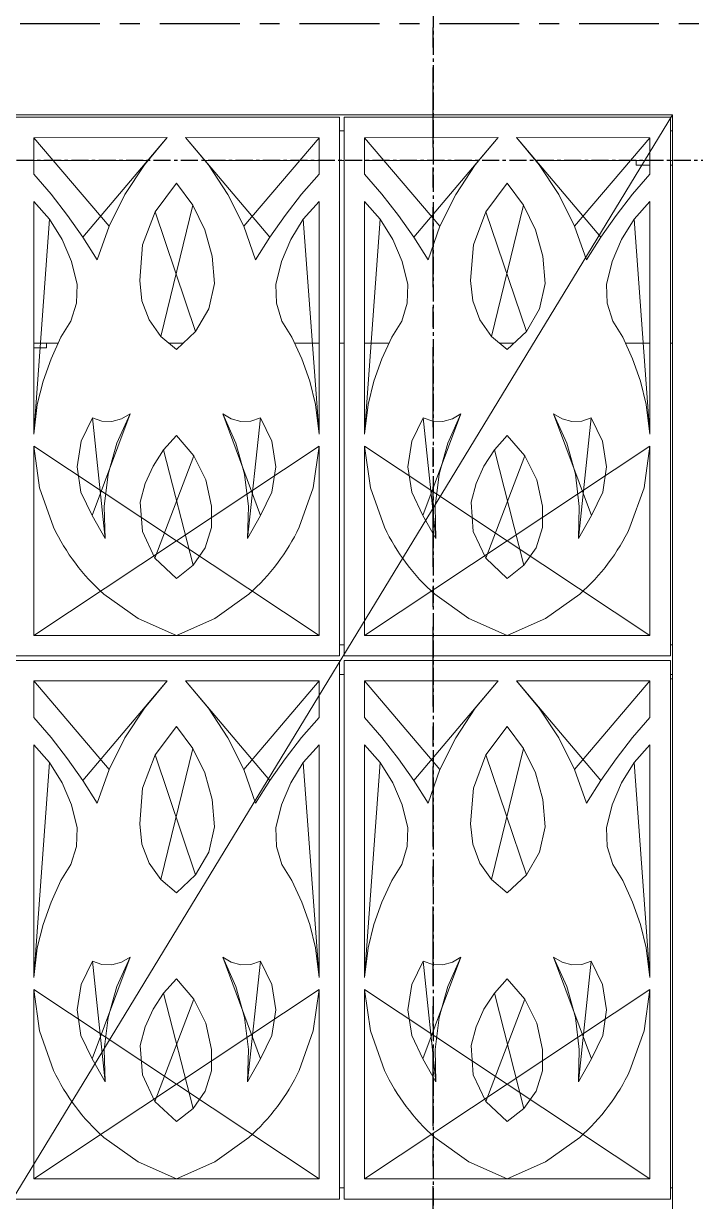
# Model space of a CAD drawing. Header units: millimetres. Extents: x -153298 to 620751, y -313239 to 250031.
# Drawn here: x 54135 to 55608, y 27946 to 30526 of the extents above; entities that cross this region are included whole.
import ezdxf
from ezdxf.enums import TextEntityAlignment as Align

# ---------------------------------------------------------------- set-up
doc = ezdxf.new("R2010")
doc.units = ezdxf.units.MM
for name, pattern in [('CENTER', [2, 1.25, -0.25, 0.25, -0.25]), ('TA_GL_000.70000', [1.925, 0.7, -0.175, 0.175, -0.175, 0.7]), ('XKITLINE00', [0])]:
    doc.linetypes.add(name, pattern=pattern)
for name, color, linetype in [('000 - 0_SYM_DWG_GRIDLINE_MAIN_COLOR_251', 251, 'Continuous'), ('000 - 0_SYM_DWG_SLOPE-SYM_TEXT_COLOR_3', 3, 'Continuous'), ('000 - EXISTING_BUILDING_MAIN_COLOR_251', 251, 'Continuous'), ('000 - EXISTING_BUILDING_MAIN_COLOR_3', 3, 'Continuous'), ('000 - GRID', 251, 'CENTER')]:
    doc.layers.add(name, color=color, linetype=linetype)
doc.layers.add('Part', color=2, linetype='Continuous', lineweight=0)
doc.styles.add('ARIAL', font='arial.ttf')
doc.styles.add('TA', font='', dxfattribs={"height": 4.5})
doc.styles.get('TA').set_extended_font_data('Cordia New')

# ---------------------------------------------------------------- blocks, each defined once
blk = doc.blocks.new('*A13031266')
at = {"layer": 'Part', "linetype": 'XKITLINE00', "lineweight": 0}
for p, q in [((484.457919, 36.822545), (484.885021, 36.822545)), ((486.826429, 36.822545), (487.077479, 36.822545)), ((489.030793, 36.822545), (489.457895, 36.822545)), ((489.817911, 36.822545), (489.897911, 36.822545)), ((490.257919, 36.822545), (490.685021, 36.822545)), ((492.626429, 36.822545), (492.877479, 36.822545)), ((494.830793, 36.822545), (495.257895, 36.822545)), ((495.617911, 36.822545), (495.657912, 36.822545))]:
    blk.add_line(p, q, dxfattribs=at)
blk = doc.blocks.new('*A17691722')
at = {"layer": '000 - EXISTING_BUILDING_MAIN_COLOR_3', "linetype": 'XKITLINE00', "lineweight": 0}
for p, q in [((495.657912, 40.822545), (472.457912, 2.742546)), ((472.457912, 40.822545), (495.657912, 40.822545)), ((495.657912, 2.742546), (495.657912, 40.822545))]:
    blk.add_line(p, q, dxfattribs=at)
blk = doc.blocks.new('*A17711724')
at = {"layer": 'Part', "linetype": 'XKITLINE00', "lineweight": 0}
for p, q in [((489.817911, 22.018517), (489.897911, 22.018517)), ((495.617911, 22.018517), (495.657912, 22.018517))]:
    blk.add_line(p, q, dxfattribs=at)
blk = doc.blocks.new('*A17721725')
at = {"layer": 'Part', "linetype": 'XKITLINE00', "lineweight": 0}
for p, q in [((489.817911, 31.538517), (489.897911, 31.538517)), ((495.617911, 31.538517), (495.657912, 31.538517)), ((489.817911, 31.018517), (489.897911, 31.018517)), ((495.617911, 31.018517), (495.657912, 31.018517))]:
    blk.add_line(p, q, dxfattribs=at)
blk = doc.blocks.new('*A17731726')
at = {"layer": 'Part', "linetype": 'XKITLINE00', "lineweight": 0}
for p, q in [((489.817911, 40.542517), (489.897911, 40.542517)), ((495.617911, 40.542517), (495.657912, 40.542517)), ((484.457919, 40.022517), (486.458658, 40.022517)), ((487.457156, 40.022517), (489.457895, 40.022517)), ((489.817911, 40.022517), (489.897911, 40.022517)), ((490.257919, 40.022517), (492.258658, 40.022517)), ((493.257156, 40.022517), (495.257895, 40.022517)), ((495.617911, 40.022517), (495.657912, 40.022517))]:
    blk.add_line(p, q, dxfattribs=at)
blk = doc.blocks.new('*A17871740')
at = {"layer": 'Part', "linetype": 'XKITLINE00', "lineweight": 0}
blk.add_line((495.617911, 30.938517), (495.657912, 30.938517), dxfattribs=at)
blk = doc.blocks.new('*A17891742')
at = {"layer": 'Part', "linetype": 'XKITLINE00', "lineweight": 0}
for p, q in [((483.230793, 36.822545), (483.657895, 36.822545)), ((483.267449, 36.742545), (483.657895, 36.742545)), ((484.017911, 36.822545), (484.097911, 36.822545)), ((484.017911, 36.742545), (484.097911, 36.742545)), ((484.457919, 36.822545), (484.6778, 36.822545)), ((484.457919, 36.742545), (484.6778, 36.742545)), ((484.6778, 36.822545), (484.6778, 36.742545))]:
    blk.add_line(p, q, dxfattribs=at)
blk = doc.blocks.new('*A17951748')
at = {"layer": 'Part', "linetype": 'XKITLINE00', "lineweight": 0}
for p, q in [((495.017855, 40.022517), (495.017855, 39.942517)), ((495.017855, 39.942517), (495.257895, 39.942517)), ((495.617911, 39.942517), (495.657912, 39.942517))]:
    blk.add_line(p, q, dxfattribs=at)
blk = doc.blocks.new('*A19111860')
at = {"layer": '000 - EXISTING_BUILDING_MAIN_COLOR_251', "linetype": 'XKITLINE00', "lineweight": 0}
for p, q in [((489.817911, 40.782517), (484.097911, 40.782517)), ((489.817911, 31.342517), (489.817911, 40.782517)), ((489.897911, 31.342517), (489.897911, 40.782517)), ((489.897911, 40.782517), (495.617911, 40.782517)), ((495.617911, 40.782517), (495.617911, 31.342517)), ((484.457919, 40.422523), (486.797671, 40.423195)), ((484.457919, 40.422523), (485.777312, 38.870619)), ((484.457919, 39.785377), (484.457919, 40.422523)), ((486.797671, 40.423195), (485.318825, 38.678561)), ((486.797671, 40.423195), (486.395711, 39.94812)), ((487.118143, 40.423195), (488.596989, 38.678561)), ((487.520103, 39.94812), (487.118143, 40.423195)), ((487.118143, 40.423195), (489.457895, 40.422523)), ((489.457895, 40.422523), (488.138502, 38.870619)), ((489.457895, 40.422523), (489.457895, 39.785377)), ((490.257919, 40.422523), (492.597671, 40.423195)), ((490.257919, 40.422523), (491.577312, 38.870619)), ((490.257919, 39.785377), (490.257919, 40.422523)), ((492.597671, 40.423195), (491.118825, 38.678561)), ((492.597671, 40.423195), (492.195711, 39.94812)), ((492.918143, 40.423195), (494.396989, 38.678561)), ((493.320103, 39.94812), (492.918143, 40.423195)), ((492.918143, 40.423195), (495.257895, 40.422523)), ((495.257895, 40.422523), (493.938502, 38.870619)), ((495.257895, 40.422523), (495.257895, 39.785377)), ((486.395711, 39.94812), (486.053931, 39.428068)), ((487.861883, 39.428068), (487.520103, 39.94812)), ((492.195711, 39.94812), (491.853931, 39.428068)), ((493.661883, 39.428068), (493.320103, 39.94812)), ((484.762219, 39.43014), (484.457919, 39.785377)), ((489.153595, 39.43014), (489.457895, 39.785377)), ((490.562219, 39.43014), (490.257919, 39.785377)), ((494.953595, 39.43014), (495.257895, 39.785377)), ((485.049402, 39.060927), (484.762219, 39.43014)), ((486.053931, 39.428068), (485.777312, 38.870619)), ((486.584028, 39.126175), (486.957895, 39.625694)), ((486.957895, 39.625694), (487.244908, 39.241065)), ((488.138502, 38.870619), (487.861883, 39.428068)), ((489.153595, 39.43014), (488.866412, 39.060927)), ((490.849402, 39.060927), (490.562219, 39.43014)), ((491.853931, 39.428068), (491.577312, 38.870619)), ((492.384028, 39.126175), (492.757895, 39.625694)), ((492.757895, 39.625694), (493.044908, 39.241065)), ((493.938502, 38.870619), (493.661883, 39.428068)), ((494.953595, 39.43014), (494.666412, 39.060927)), ((484.457919, 39.306434), (484.457919, 35.226434)), ((484.732936, 38.992518), (484.457919, 39.306434)), ((487.244908, 39.241065), (486.684853, 36.941446)), ((487.244908, 39.241065), (487.456162, 38.810151)), ((489.182878, 38.992518), (489.457895, 39.306434)), ((489.457895, 35.226434), (489.457895, 39.306434)), ((490.257919, 39.306434), (490.257919, 35.226434)), ((490.532936, 38.992518), (490.257919, 39.306434)), ((493.044908, 39.241065), (492.484853, 36.941446)), ((493.044908, 39.241065), (493.256162, 38.810151)), ((494.982878, 38.992518), (495.257895, 39.306434)), ((495.257895, 39.306434), (495.257895, 35.226434)), ((485.318825, 38.678561), (485.049402, 39.060927)), ((486.363857, 38.542377), (486.584028, 39.126175)), ((486.584028, 39.126175), (487.295296, 37.023653)), ((488.866412, 39.060927), (488.596989, 38.678561)), ((491.118825, 38.678561), (490.849402, 39.060927)), ((492.163857, 38.542377), (492.384028, 39.126175)), ((492.384028, 39.126175), (493.095296, 37.023653)), ((494.666412, 39.060927), (494.396989, 38.678561)), ((484.457919, 35.226434), (484.732936, 38.992518)), ((484.732936, 38.992518), (484.954443, 38.638805)), ((485.777312, 38.870619), (485.569888, 38.283897)), ((487.456162, 38.810151), (487.584427, 38.347697)), ((488.345926, 38.283897), (488.138502, 38.870619)), ((488.961371, 38.638805), (489.182878, 38.992518)), ((489.182878, 38.992518), (489.457895, 35.226434)), ((490.532936, 38.992518), (490.257919, 35.226434)), ((490.532936, 38.992518), (490.754443, 38.638805)), ((491.577312, 38.870619), (491.369888, 38.283897)), ((493.256162, 38.810151), (493.384427, 38.347697)), ((494.145926, 38.283897), (493.938502, 38.870619)), ((494.761371, 38.638805), (494.982878, 38.992518)), ((494.982878, 38.992518), (495.257895, 35.226434)), ((484.954443, 38.638805), (485.116785, 38.254328)), ((485.569888, 38.283897), (485.318825, 38.678561)), ((488.596989, 38.678561), (488.345926, 38.283897)), ((488.799029, 38.254328), (488.961371, 38.638805)), ((490.754443, 38.638805), (490.916785, 38.254328)), ((491.369888, 38.283897), (491.118825, 38.678561)), ((494.396989, 38.678561), (494.145926, 38.283897)), ((494.599029, 38.254328), (494.761371, 38.638805)), ((486.314758, 37.920376), (486.363857, 38.542377)), ((492.114758, 37.920376), (492.163857, 38.542377)), ((485.215815, 37.848901), (485.116785, 38.254328)), ((487.625313, 37.869529), (487.584427, 38.347697)), ((488.699998, 37.848901), (488.799029, 38.254328)), ((491.015815, 37.848901), (490.916785, 38.254328)), ((493.425313, 37.869529), (493.384427, 38.347697)), ((494.499998, 37.848901), (494.599029, 38.254328)), ((485.215815, 37.848901), (485.203508, 37.521042)), ((486.352504, 37.565819), (486.314758, 37.920376)), ((487.625313, 37.869529), (487.524698, 37.421468)), ((488.712306, 37.521042), (488.699998, 37.848901)), ((491.015815, 37.848901), (491.003508, 37.521042)), ((492.152504, 37.565819), (492.114758, 37.920376)), ((493.425313, 37.869529), (493.324698, 37.421468)), ((494.512306, 37.521042), (494.499998, 37.848901)), ((486.478596, 37.232297), (486.352504, 37.565819)), ((492.278596, 37.232297), (492.152504, 37.565819)), ((485.203508, 37.521042), (485.10734, 37.207363)), ((487.524698, 37.421468), (487.295296, 37.023653)), ((488.808474, 37.207363), (488.712306, 37.521042)), ((491.003508, 37.521042), (490.90734, 37.207363)), ((493.324698, 37.421468), (493.095296, 37.023653)), ((494.608474, 37.207363), (494.512306, 37.521042)), ((484.933773, 36.928944), (485.10734, 37.207363)), ((486.684853, 36.941446), (486.478596, 37.232297)), ((488.982041, 36.928944), (488.808474, 37.207363)), ((490.733773, 36.928944), (490.90734, 37.207363)), ((492.484853, 36.941446), (492.278596, 37.232297)), ((494.782041, 36.928944), (494.608474, 37.207363)), ((487.295296, 37.023653), (486.957895, 36.712135)), ((493.095296, 37.023653), (492.757895, 36.712135)), ((484.933773, 36.928944), (484.759609, 36.548841)), ((486.957895, 36.712135), (486.684853, 36.941446)), ((489.156205, 36.548841), (488.982041, 36.928944)), ((490.733773, 36.928944), (490.559609, 36.548841)), ((492.757895, 36.712135), (492.484853, 36.941446)), ((494.956205, 36.548841), (494.782041, 36.928944)), ((484.759609, 36.548841), (484.621038, 36.154367)), ((489.294776, 36.154367), (489.156205, 36.548841)), ((490.559609, 36.548841), (490.421038, 36.154367)), ((495.094776, 36.154367), (494.956205, 36.548841)), ((484.621038, 36.154367), (484.519228, 35.748848)), ((489.396585, 35.748848), (489.294776, 36.154367)), ((490.421038, 36.154367), (490.319228, 35.748848)), ((495.196585, 35.748848), (495.094776, 36.154367)), ((484.519228, 35.748848), (484.457919, 35.226434)), ((489.457895, 35.226434), (489.396585, 35.748848)), ((490.319228, 35.748848), (490.257919, 35.226434)), ((495.257895, 35.226434), (495.196585, 35.748848)), ((485.287051, 35.105111), (485.486307, 35.511741)), ((486.145884, 35.585792), (485.481119, 33.801918)), ((485.486307, 35.511741), (485.708994, 33.396827)), ((485.486307, 35.511741), (485.65231, 35.45699)), ((486.145884, 35.585792), (485.91483, 35.069249)), ((485.996155, 35.495593), (486.145884, 35.585792)), ((487.76993, 35.585792), (488.434695, 33.801918)), ((488.000984, 35.069249), (487.76993, 35.585792)), ((487.76993, 35.585792), (487.919659, 35.495593)), ((488.429507, 35.511741), (488.20682, 33.396827)), ((488.263504, 35.45699), (488.429507, 35.511741)), ((488.429507, 35.511741), (488.628763, 35.105111)), ((491.087051, 35.105111), (491.286307, 35.511741)), ((491.945884, 35.585792), (491.281119, 33.801918)), ((491.286307, 35.511741), (491.508994, 33.396827)), ((491.286307, 35.511741), (491.45231, 35.45699)), ((491.945884, 35.585792), (491.71483, 35.069249)), ((491.796155, 35.495593), (491.945884, 35.585792)), ((493.56993, 35.585792), (494.234695, 33.801918)), ((493.800984, 35.069249), (493.56993, 35.585792)), ((493.56993, 35.585792), (493.719659, 35.495593)), ((494.229507, 35.511741), (494.00682, 33.396827)), ((494.063504, 35.45699), (494.229507, 35.511741)), ((494.229507, 35.511741), (494.428763, 35.105111)), ((485.65231, 35.45699), (485.82702, 35.451456)), ((485.82702, 35.451456), (485.996155, 35.495593)), ((487.919659, 35.495593), (488.088793, 35.451456)), ((488.088793, 35.451456), (488.263504, 35.45699)), ((491.45231, 35.45699), (491.62702, 35.451456)), ((491.62702, 35.451456), (491.796155, 35.495593)), ((493.719659, 35.495593), (493.888793, 35.451456)), ((493.888793, 35.451456), (494.063504, 35.45699)), ((485.217637, 34.657637), (485.287051, 35.105111)), ((486.732818, 34.952025), (486.957895, 35.20272)), ((486.957895, 35.20272), (487.265902, 34.84632)), ((488.628763, 35.105111), (488.698177, 34.657637)), ((491.017637, 34.657637), (491.087051, 35.105111)), ((492.532818, 34.952025), (492.757895, 35.20272)), ((492.757895, 35.20272), (493.065902, 34.84632)), ((494.428763, 35.105111), (494.498177, 34.657637)), ((489.457895, 31.698387), (484.457919, 35.018957)), ((489.457895, 35.018957), (484.457919, 31.698387)), ((484.457919, 31.698387), (484.457919, 35.018957)), ((484.457919, 35.018957), (484.559356, 34.289821)), ((485.91483, 35.069249), (485.763059, 34.524118)), ((486.54957, 34.66931), (486.732818, 34.952025)), ((486.732818, 34.952025), (487.251025, 32.930287)), ((488.152755, 34.524118), (488.000984, 35.069249)), ((489.356458, 34.289821), (489.457895, 35.018957)), ((489.457895, 35.018957), (489.457895, 31.698387)), ((495.257895, 31.698387), (490.257919, 35.018957)), ((495.257895, 35.018957), (490.257919, 31.698387)), ((490.257919, 31.698387), (490.257919, 35.018957)), ((490.257919, 35.018957), (490.359356, 34.289821)), ((491.71483, 35.069249), (491.563059, 34.524118)), ((492.34957, 34.66931), (492.532818, 34.952025)), ((492.532818, 34.952025), (493.051025, 32.930287)), ((493.952755, 34.524118), (493.800984, 35.069249)), ((495.156458, 34.289821), (495.257895, 35.018957)), ((495.257895, 35.018957), (495.257895, 31.698387)), ((487.265902, 34.84632), (486.582075, 33.054752)), ((487.265902, 34.84632), (487.47561, 34.424524)), ((493.065902, 34.84632), (492.382075, 33.054752)), ((493.065902, 34.84632), (493.27561, 34.424524)), ((485.284335, 34.20975), (485.217637, 34.657637)), ((485.763059, 34.524118), (485.693936, 33.962491)), ((486.412631, 34.361487), (486.54957, 34.66931)), ((488.221878, 33.962491), (488.152755, 34.524118)), ((488.698177, 34.657637), (488.631479, 34.20975)), ((491.084335, 34.20975), (491.017637, 34.657637)), ((491.563059, 34.524118), (491.493936, 33.962491)), ((492.212631, 34.361487), (492.34957, 34.66931)), ((494.021878, 33.962491), (493.952755, 34.524118)), ((494.498177, 34.657637), (494.431479, 34.20975)), ((484.559356, 34.289821), (484.805602, 33.59607)), ((486.325347, 34.036081), (486.412631, 34.361487)), ((487.47561, 34.424524), (487.573846, 33.96383)), ((489.110212, 33.59607), (489.356458, 34.289821)), ((490.359356, 34.289821), (490.605602, 33.59607)), ((492.125347, 34.036081), (492.212631, 34.361487)), ((493.27561, 34.424524), (493.373846, 33.96383)), ((494.910212, 33.59607), (495.156458, 34.289821)), ((485.481119, 33.801918), (485.284335, 34.20975)), ((488.631479, 34.20975), (488.434695, 33.801918)), ((491.281119, 33.801918), (491.084335, 34.20975)), ((494.431479, 34.20975), (494.234695, 33.801918)), ((485.693936, 33.962491), (485.708994, 33.396827)), ((486.361087, 33.521185), (486.325347, 34.036081)), ((487.57361, 33.591665), (487.573846, 33.96383)), ((488.20682, 33.396827), (488.221878, 33.962491)), ((491.493936, 33.962491), (491.508994, 33.396827)), ((492.161087, 33.521185), (492.125347, 34.036081)), ((493.37361, 33.591665), (493.373846, 33.96383)), ((494.00682, 33.396827), (494.021878, 33.962491)), ((485.708994, 33.396827), (485.481119, 33.801918)), ((488.434695, 33.801918), (488.20682, 33.396827)), ((491.508994, 33.396827), (491.281119, 33.801918)), ((494.234695, 33.801918), (494.00682, 33.396827)), ((486.582075, 33.054752), (486.361087, 33.521185)), ((487.57361, 33.591665), (487.462653, 33.236425)), ((492.382075, 33.054752), (492.161087, 33.521185)), ((493.37361, 33.591665), (493.262653, 33.236425)), ((487.462653, 33.236425), (487.251025, 32.930287)), ((493.262653, 33.236425), (493.051025, 32.930287)), ((486.957895, 32.700981), (486.582075, 33.054752)), ((492.757895, 32.700981), (492.382075, 33.054752)), ((487.251025, 32.930287), (486.957895, 32.700981)), ((493.051025, 32.930287), (492.757895, 32.700981)), ((485.686609, 32.425891), (486.285244, 31.997448)), ((487.63057, 31.997448), (488.229205, 32.425891)), ((491.486609, 32.425891), (492.085244, 31.997448)), ((493.43057, 31.997448), (494.029205, 32.425891)), ((486.285244, 31.997448), (486.957919, 31.698387)), ((486.957919, 31.698387), (487.63057, 31.997448)), ((492.085244, 31.997448), (492.757919, 31.698387)), ((492.757919, 31.698387), (493.43057, 31.997448)), ((489.457895, 31.698387), (484.457919, 31.698387)), ((495.257895, 31.698387), (490.257919, 31.698387)), ((484.097911, 31.342517), (489.817911, 31.342517)), ((484.097911, 31.262517), (489.817911, 31.262517)), ((489.817911, 31.262517), (489.817911, 21.822517)), ((495.617911, 31.342517), (489.897911, 31.342517)), ((489.897911, 21.822517), (489.897911, 31.262517)), ((489.897911, 31.262517), (495.617911, 31.262517)), ((495.617911, 31.262517), (495.617911, 21.822517)), ((484.457919, 30.902523), (486.797671, 30.903195)), ((484.457919, 30.902523), (485.777312, 29.350619)), ((484.457919, 30.265377), (484.457919, 30.902523)), ((486.797671, 30.903195), (485.318825, 29.158561)), ((486.797671, 30.903195), (486.395711, 30.42812)), ((487.118143, 30.903195), (488.596989, 29.158561)), ((487.520103, 30.42812), (487.118143, 30.903195)), ((487.118143, 30.903195), (489.457895, 30.902523)), ((489.457895, 30.902523), (488.138502, 29.350619)), ((489.457895, 30.902523), (489.457895, 30.265377)), ((490.257919, 30.902523), (492.597671, 30.903195)), ((490.257919, 30.902523), (491.577312, 29.350619)), ((490.257919, 30.265377), (490.257919, 30.902523)), ((492.597671, 30.903195), (491.118825, 29.158561)), ((492.597671, 30.903195), (492.195711, 30.42812)), ((492.918143, 30.903195), (494.396989, 29.158561)), ((493.320103, 30.42812), (492.918143, 30.903195)), ((492.918143, 30.903195), (495.257895, 30.902523)), ((495.257895, 30.902523), (493.938502, 29.350619)), ((495.257895, 30.902523), (495.257895, 30.265377)), ((486.395711, 30.42812), (486.053931, 29.908068)), ((487.861883, 29.908068), (487.520103, 30.42812)), ((492.195711, 30.42812), (491.853931, 29.908068)), ((493.661883, 29.908068), (493.320103, 30.42812)), ((484.762219, 29.91014), (484.457919, 30.265377)), ((489.153595, 29.91014), (489.457895, 30.265377)), ((490.562219, 29.91014), (490.257919, 30.265377)), ((494.953595, 29.91014), (495.257895, 30.265377)), ((486.584028, 29.606175), (486.957895, 30.105694)), ((486.957895, 30.105694), (487.244908, 29.721065)), ((492.384028, 29.606175), (492.757895, 30.105694)), ((492.757895, 30.105694), (493.044908, 29.721065)), ((484.457919, 29.786434), (484.457919, 25.706434)), ((484.732936, 29.472518), (484.457919, 29.786434)), ((485.049402, 29.540927), (484.762219, 29.91014)), ((486.053931, 29.908068), (485.777312, 29.350619)), ((488.138502, 29.350619), (487.861883, 29.908068)), ((489.153595, 29.91014), (488.866412, 29.540927)), ((489.182878, 29.472518), (489.457895, 29.786434)), ((489.457895, 29.786434), (489.457895, 25.706434)), ((490.257919, 29.786434), (490.257919, 25.706434)), ((490.532936, 29.472518), (490.257919, 29.786434)), ((490.849402, 29.540927), (490.562219, 29.91014)), ((491.853931, 29.908068), (491.577312, 29.350619)), ((493.938502, 29.350619), (493.661883, 29.908068)), ((494.953595, 29.91014), (494.666412, 29.540927)), ((494.982878, 29.472518), (495.257895, 29.786434)), ((495.257895, 29.786434), (495.257895, 25.706434)), ((485.318825, 29.158561), (485.049402, 29.540927)), ((486.363857, 29.022377), (486.584028, 29.606175)), ((486.584028, 29.606175), (487.295296, 27.503653)), ((487.244908, 29.721065), (486.684853, 27.421446)), ((487.244908, 29.721065), (487.456162, 29.290151)), ((488.866412, 29.540927), (488.596989, 29.158561)), ((491.118825, 29.158561), (490.849402, 29.540927)), ((492.163857, 29.022377), (492.384028, 29.606175)), ((492.384028, 29.606175), (493.095296, 27.503653)), ((493.044908, 29.721065), (492.484853, 27.421446)), ((493.044908, 29.721065), (493.256162, 29.290151)), ((494.666412, 29.540927), (494.396989, 29.158561)), ((484.732936, 29.472518), (484.457919, 25.706434)), ((484.732936, 29.472518), (484.954443, 29.118805)), ((485.777312, 29.350619), (485.569888, 28.763897)), ((488.345926, 28.763897), (488.138502, 29.350619)), ((488.961371, 29.118805), (489.182878, 29.472518)), ((489.182878, 29.472518), (489.457895, 25.706434)), ((490.532936, 29.472518), (490.257919, 25.706434)), ((490.532936, 29.472518), (490.754443, 29.118805)), ((491.577312, 29.350619), (491.369888, 28.763897)), ((494.145926, 28.763897), (493.938502, 29.350619)), ((494.761371, 29.118805), (494.982878, 29.472518)), ((494.982878, 29.472518), (495.257895, 25.706434)), ((484.954443, 29.118805), (485.116785, 28.734328)), ((485.569888, 28.763897), (485.318825, 29.158561)), ((487.456162, 29.290151), (487.584427, 28.827697)), ((488.596989, 29.158561), (488.345926, 28.763897)), ((488.799029, 28.734328), (488.961371, 29.118805)), ((490.754443, 29.118805), (490.916785, 28.734328)), ((491.369888, 28.763897), (491.118825, 29.158561)), ((493.256162, 29.290151), (493.384427, 28.827697)), ((494.396989, 29.158561), (494.145926, 28.763897)), ((494.599029, 28.734328), (494.761371, 29.118805)), ((486.314758, 28.400376), (486.363857, 29.022377)), ((492.114758, 28.400376), (492.163857, 29.022377)), ((485.215815, 28.328901), (485.116785, 28.734328)), ((487.625313, 28.349529), (487.584427, 28.827697)), ((488.699998, 28.328901), (488.799029, 28.734328)), ((491.015815, 28.328901), (490.916785, 28.734328)), ((493.425313, 28.349529), (493.384427, 28.827697)), ((494.499998, 28.328901), (494.599029, 28.734328)), ((485.215815, 28.328901), (485.203508, 28.001042)), ((486.352504, 28.045819), (486.314758, 28.400376)), ((487.625313, 28.349529), (487.524698, 27.901468)), ((488.712306, 28.001042), (488.699998, 28.328901)), ((491.015815, 28.328901), (491.003508, 28.001042)), ((492.152504, 28.045819), (492.114758, 28.400376)), ((493.425313, 28.349529), (493.324698, 27.901468)), ((494.512306, 28.001042), (494.499998, 28.328901)), ((485.203508, 28.001042), (485.10734, 27.687363)), ((486.478596, 27.712297), (486.352504, 28.045819)), ((487.524698, 27.901468), (487.295296, 27.503653)), ((488.808474, 27.687363), (488.712306, 28.001042)), ((491.003508, 28.001042), (490.90734, 27.687363)), ((492.278596, 27.712297), (492.152504, 28.045819)), ((493.324698, 27.901468), (493.095296, 27.503653)), ((494.608474, 27.687363), (494.512306, 28.001042)), ((484.933773, 27.408944), (485.10734, 27.687363)), ((486.684853, 27.421446), (486.478596, 27.712297)), ((488.982041, 27.408944), (488.808474, 27.687363)), ((490.733773, 27.408944), (490.90734, 27.687363)), ((492.484853, 27.421446), (492.278596, 27.712297)), ((494.782041, 27.408944), (494.608474, 27.687363)), ((487.295296, 27.503653), (486.957895, 27.192135)), ((493.095296, 27.503653), (492.757895, 27.192135)), ((484.933773, 27.408944), (484.759609, 27.028841)), ((486.957895, 27.192135), (486.684853, 27.421446)), ((489.156205, 27.028841), (488.982041, 27.408944)), ((490.733773, 27.408944), (490.559609, 27.028841)), ((492.757895, 27.192135), (492.484853, 27.421446)), ((494.956205, 27.028841), (494.782041, 27.408944)), ((484.759609, 27.028841), (484.621038, 26.634367)), ((489.294776, 26.634367), (489.156205, 27.028841)), ((490.559609, 27.028841), (490.421038, 26.634367)), ((495.094776, 26.634367), (494.956205, 27.028841)), ((484.621038, 26.634367), (484.519228, 26.228848)), ((489.396585, 26.228848), (489.294776, 26.634367)), ((490.421038, 26.634367), (490.319228, 26.228848)), ((495.196585, 26.228848), (495.094776, 26.634367)), ((484.519228, 26.228848), (484.457919, 25.706434)), ((489.457895, 25.706434), (489.396585, 26.228848)), ((490.319228, 26.228848), (490.257919, 25.706434)), ((495.257895, 25.706434), (495.196585, 26.228848)), ((486.145884, 26.065792), (485.481119, 24.281918)), ((486.145884, 26.065792), (485.91483, 25.549249)), ((485.996155, 25.975593), (486.145884, 26.065792)), ((487.76993, 26.065792), (488.434695, 24.281918)), ((488.000984, 25.549249), (487.76993, 26.065792)), ((487.76993, 26.065792), (487.919659, 25.975593)), ((491.945884, 26.065792), (491.281119, 24.281918)), ((491.945884, 26.065792), (491.71483, 25.549249)), ((491.796155, 25.975593), (491.945884, 26.065792)), ((493.56993, 26.065792), (494.234695, 24.281918)), ((493.800984, 25.549249), (493.56993, 26.065792)), ((493.56993, 26.065792), (493.719659, 25.975593)), ((485.287051, 25.585111), (485.486307, 25.991741)), ((485.486307, 25.991741), (485.708994, 23.876827)), ((485.486307, 25.991741), (485.65231, 25.93699)), ((485.65231, 25.93699), (485.82702, 25.931456)), ((485.82702, 25.931456), (485.996155, 25.975593)), ((487.919659, 25.975593), (488.088793, 25.931456)), ((488.088793, 25.931456), (488.263504, 25.93699)), ((488.429507, 25.991741), (488.20682, 23.876827)), ((488.263504, 25.93699), (488.429507, 25.991741)), ((488.429507, 25.991741), (488.628763, 25.585111)), ((491.087051, 25.585111), (491.286307, 25.991741)), ((491.286307, 25.991741), (491.508994, 23.876827)), ((491.286307, 25.991741), (491.45231, 25.93699)), ((491.45231, 25.93699), (491.62702, 25.931456)), ((491.62702, 25.931456), (491.796155, 25.975593)), ((493.719659, 25.975593), (493.888793, 25.931456)), ((493.888793, 25.931456), (494.063504, 25.93699)), ((494.229507, 25.991741), (494.00682, 23.876827)), ((494.063504, 25.93699), (494.229507, 25.991741)), ((494.229507, 25.991741), (494.428763, 25.585111)), ((486.732818, 25.432025), (486.957895, 25.68272)), ((486.957895, 25.68272), (487.265902, 25.32632)), ((492.532818, 25.432025), (492.757895, 25.68272)), ((492.757895, 25.68272), (493.065902, 25.32632)), ((489.457895, 22.178387), (484.457919, 25.498957)), ((489.457895, 25.498957), (484.457919, 22.178387)), ((484.457919, 22.178387), (484.457919, 25.498957)), ((484.457919, 25.498957), (484.559356, 24.769821)), ((485.217637, 25.137637), (485.287051, 25.585111)), ((485.91483, 25.549249), (485.763059, 25.004118)), ((486.54957, 25.14931), (486.732818, 25.432025)), ((486.732818, 25.432025), (487.251025, 23.410287)), ((488.152755, 25.004118), (488.000984, 25.549249)), ((488.628763, 25.585111), (488.698177, 25.137637)), ((489.356458, 24.769821), (489.457895, 25.498957)), ((489.457895, 25.498957), (489.457895, 22.178387)), ((495.257895, 22.178387), (490.257919, 25.498957)), ((495.257895, 25.498957), (490.257919, 22.178387)), ((490.257919, 22.178387), (490.257919, 25.498957)), ((490.257919, 25.498957), (490.359356, 24.769821)), ((491.017637, 25.137637), (491.087051, 25.585111)), ((491.71483, 25.549249), (491.563059, 25.004118)), ((492.34957, 25.14931), (492.532818, 25.432025)), ((492.532818, 25.432025), (493.051025, 23.410287)), ((493.952755, 25.004118), (493.800984, 25.549249)), ((494.428763, 25.585111), (494.498177, 25.137637)), ((495.156458, 24.769821), (495.257895, 25.498957)), ((495.257895, 25.498957), (495.257895, 22.178387)), ((487.265902, 25.32632), (486.582075, 23.534752)), ((487.265902, 25.32632), (487.47561, 24.904524)), ((493.065902, 25.32632), (492.382075, 23.534752)), ((493.065902, 25.32632), (493.27561, 24.904524)), ((485.284335, 24.68975), (485.217637, 25.137637)), ((485.763059, 25.004118), (485.693936, 24.442491)), ((486.412631, 24.841487), (486.54957, 25.14931)), ((488.221878, 24.442491), (488.152755, 25.004118)), ((488.698177, 25.137637), (488.631479, 24.68975)), ((491.084335, 24.68975), (491.017637, 25.137637)), ((491.563059, 25.004118), (491.493936, 24.442491)), ((492.212631, 24.841487), (492.34957, 25.14931)), ((494.021878, 24.442491), (493.952755, 25.004118)), ((494.498177, 25.137637), (494.431479, 24.68975)), ((484.559356, 24.769821), (484.805602, 24.07607)), ((486.325347, 24.516081), (486.412631, 24.841487)), ((487.47561, 24.904524), (487.573846, 24.44383)), ((489.110212, 24.07607), (489.356458, 24.769821)), ((490.359356, 24.769821), (490.605602, 24.07607)), ((492.125347, 24.516081), (492.212631, 24.841487)), ((493.27561, 24.904524), (493.373846, 24.44383)), ((494.910212, 24.07607), (495.156458, 24.769821)), ((485.481119, 24.281918), (485.284335, 24.68975)), ((488.631479, 24.68975), (488.434695, 24.281918)), ((491.281119, 24.281918), (491.084335, 24.68975)), ((494.431479, 24.68975), (494.234695, 24.281918)), ((485.693936, 24.442491), (485.708994, 23.876827)), ((486.361087, 24.001185), (486.325347, 24.516081)), ((487.57361, 24.071665), (487.573846, 24.44383)), ((488.20682, 23.876827), (488.221878, 24.442491)), ((491.493936, 24.442491), (491.508994, 23.876827)), ((492.161087, 24.001185), (492.125347, 24.516081)), ((493.37361, 24.071665), (493.373846, 24.44383)), ((494.00682, 23.876827), (494.021878, 24.442491)), ((485.708994, 23.876827), (485.481119, 24.281918)), ((488.434695, 24.281918), (488.20682, 23.876827)), ((491.508994, 23.876827), (491.281119, 24.281918)), ((494.234695, 24.281918), (494.00682, 23.876827)), ((486.582075, 23.534752), (486.361087, 24.001185)), ((487.57361, 24.071665), (487.462653, 23.716425)), ((492.382075, 23.534752), (492.161087, 24.001185)), ((493.37361, 24.071665), (493.262653, 23.716425)), ((486.957895, 23.180981), (486.582075, 23.534752)), ((487.462653, 23.716425), (487.251025, 23.410287)), ((492.757895, 23.180981), (492.382075, 23.534752)), ((493.262653, 23.716425), (493.051025, 23.410287)), ((487.251025, 23.410287), (486.957895, 23.180981)), ((493.051025, 23.410287), (492.757895, 23.180981)), ((485.686609, 22.905891), (486.285244, 22.477448)), ((487.63057, 22.477448), (488.229205, 22.905891)), ((491.486609, 22.905891), (492.085244, 22.477448)), ((493.43057, 22.477448), (494.029205, 22.905891)), ((486.285244, 22.477448), (486.957919, 22.178387)), ((486.957919, 22.178387), (487.63057, 22.477448)), ((492.085244, 22.477448), (492.757919, 22.178387)), ((492.757919, 22.178387), (493.43057, 22.477448)), ((489.457895, 22.178387), (484.457919, 22.178387)), ((495.257895, 22.178387), (490.257919, 22.178387)), ((489.817911, 21.822517), (484.097911, 21.822517)), ((495.617911, 21.822517), (489.897911, 21.822517))]:
    blk.add_line(p, q, dxfattribs=at)
for centre, start, end in [((488.090858, 35.152746), 205.353329, 228.597597), ((485.824956, 35.152746), 311.402403, 334.646671), ((493.890858, 35.152746), 205.353329, 228.597597), ((491.624956, 35.152746), 311.402403, 334.646671), ((488.090858, 25.632746), 205.353329, 228.597597), ((485.824956, 25.632746), 311.402403, 334.646671), ((493.890858, 25.632746), 205.353329, 228.597597), ((491.624956, 25.632746), 311.402403, 334.646671)]:
    blk.add_arc(centre, 3.635402, start, end, dxfattribs=at)
blk = doc.blocks.new('*U5052')
at = {"layer": '000 - 0_SYM_DWG_GRIDLINE_MAIN_COLOR_251', "color": 0, "linetype": 'ByBlock', "ltscale": 5}
blk.add_line((20, 0), (-355.735, 0), dxfattribs=at)
at = {"style": 'TA', "flags": 1}
blk.add_attdef('LOCATION', (6, -6), '', height=4.5, rotation=270, dxfattribs=at)
at = {"layer": '000 - 0_SYM_DWG_SLOPE-SYM_TEXT_COLOR_3', "style": 'ARIAL'}
blk.add_attdef('GRID-HEAD', text='', height=4, rotation=90, dxfattribs=at).set_placement((40, 0), align=Align.MIDDLE_CENTER)
blk = doc.blocks.new('*U6394')
at = {"layer": '000 - 0_SYM_DWG_GRIDLINE_MAIN_COLOR_251', "color": 0, "linetype": 'ByBlock', "ltscale": 5}
blk.add_line((20, 0), (-651.806, 0), dxfattribs=at)
at = {"style": 'TA', "flags": 1}
blk.add_attdef('LOCATION', (6, -6), '', height=4.5, rotation=270, dxfattribs=at)
blk = doc.blocks.new('W-1-PP19-ST-ENT1-1_20260610-094632_ELEVATION_1_DIMS')
at = {"layer": '000 - GRID', "linetype": 'TA_GL_000.70000', "xscale": 50.00000000000004, "yscale": 50.00000000000004, "zscale": 50.00000000000004}
for name, p, rotation in [('*U5052', (22800, 101510), 270), ('*U6394', (-2830, 113950), 180)]:
    blk.add_blockref(name, p, dxfattribs=dict(at, rotation=rotation))

msp = doc.modelspace()

# ---------------------------------------------------------------- linework, layer by layer
at = {"color": 1, "linetype": 'CENTER', "ltscale": 30}
for p, q in [((55032.7713, 32774.6401), (55032.7713, 16703.507)), ((59557.5016, 30225.8988), (24877.4489, 30225.8988))]:
    msp.add_line(p, q, dxfattribs=at)

# ---------------------------------------------------------------- block references
at = {"color": 6}
msp.add_blockref('W-1-PP19-ST-ENT1-1_20260610-094632_ELEVATION_1_DIMS', (32232.7713, -83424.1012), dxfattribs=at)
at = {"lineweight": 0, "xscale": 125, "yscale": 125, "zscale": 125}
for name in ['*A17691722', '*A19111860', '*A17731726', '*A13031266', '*A17951748', '*A17891742', '*A17721725', '*A17871740', '*A17711724']:
    msp.add_blockref(name, (-6399.4671, 25223.0807), dxfattribs=at)

doc.saveas('drawing.dxf')
